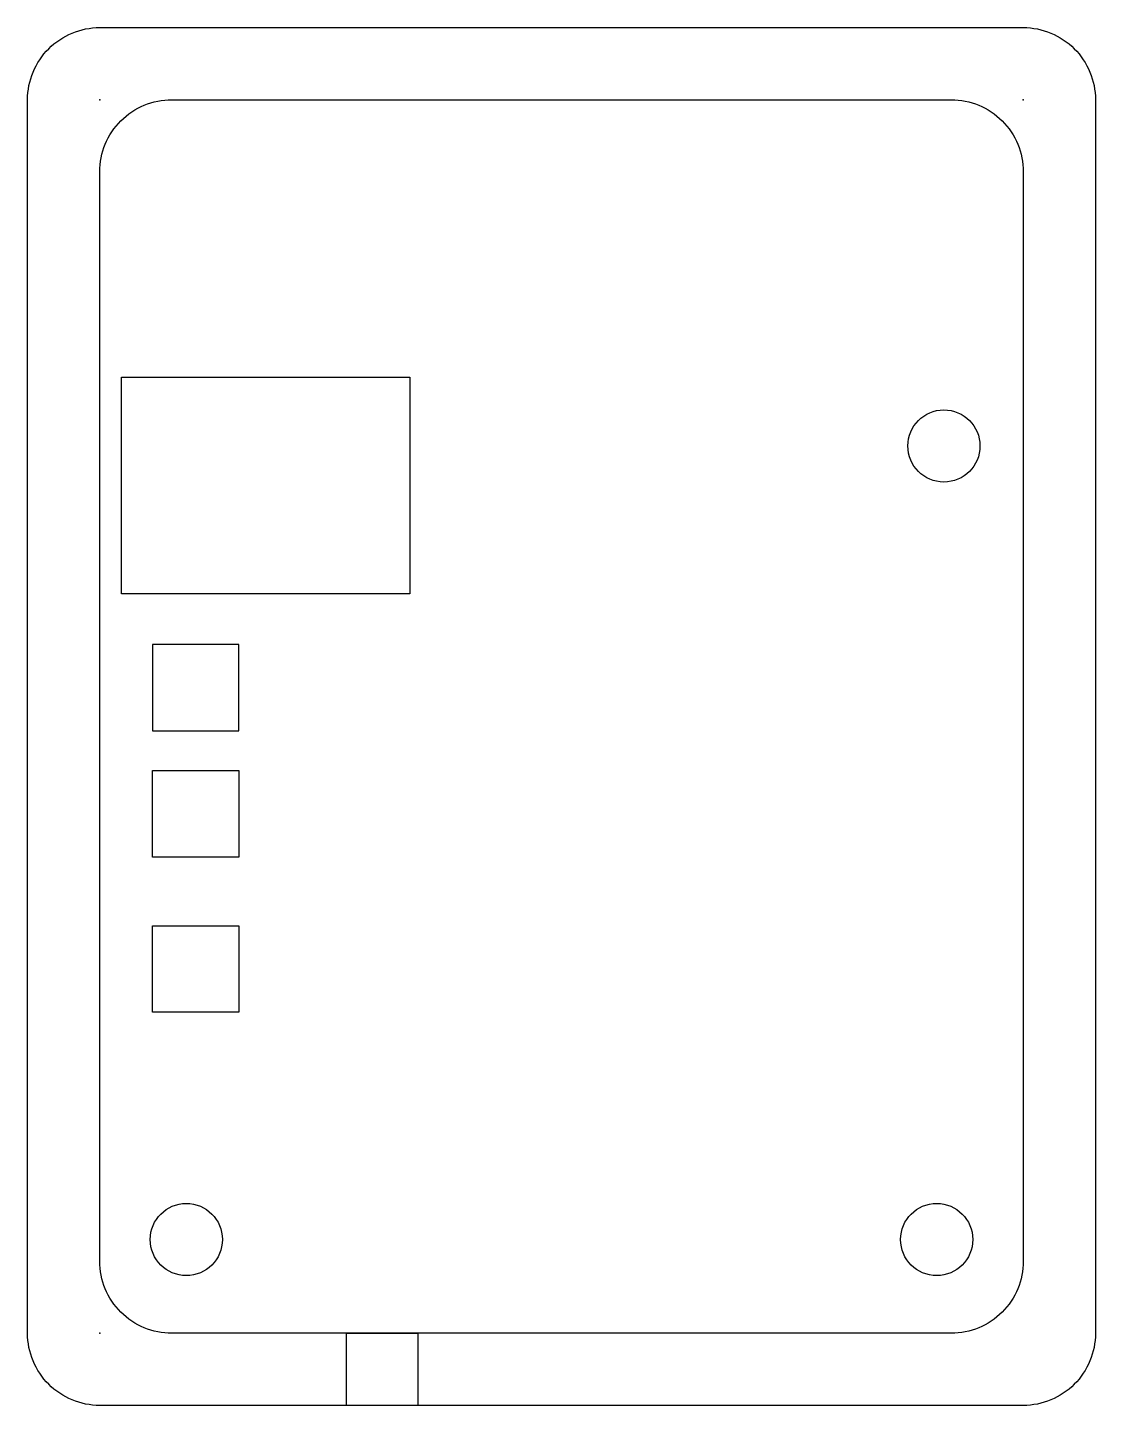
# Model space of a CAD drawing. Header units: millimetres. Extents: x -125 to -51, y -90.5 to 5.
import ezdxf

# ---------------------------------------------------------------- set-up
doc = ezdxf.new("R2010")
doc.units = ezdxf.units.MM
doc.layers.get('0').update_dxf_attribs({"linetype": 'CONTINUOUS'})

msp = doc.modelspace()

# ---------------------------------------------------------------- linework, layer by layer
for points in [[(-120, 5), (-56, 5, -0.414214), (-51, 0), (-51, -85.5, -0.414214), (-56, -90.5), (-120, -90.5, -0.414214), (-125, -85.5), (-125, 0, -0.414214)], [(-115, 0), (-61, 0, -0.414214), (-56, -5), (-56, -80.5, -0.414214), (-61, -85.5), (-115, -85.5, -0.414214), (-120, -80.5), (-120, -5, -0.414214)]]:
    msp.add_lwpolyline(points, format="xyb", close=True)
for points in [[(-118.5, -19.24), (-98.5, -19.24), (-98.5, -34.24), (-118.5, -34.24)], [(-116.349, -43.75), (-110.349, -43.75), (-110.349, -37.75), (-116.349, -37.75)], [(-116.349, -46.5), (-110.349, -46.5), (-110.349, -52.5), (-116.349, -52.5)], [(-116.349, -57.25), (-110.349, -57.25), (-110.349, -63.25), (-116.349, -63.25)], [(-102.9, -85.5), (-97.952, -85.5), (-97.952, -90.5), (-102.9, -90.5)]]:
    msp.add_lwpolyline(points, close=True)
for centre in [(-61.5, -24), (-114, -79), (-62, -79)]:
    msp.add_circle(centre, 2.5)
for p in [(-120, 0), (-56, 0), (-120, -85.5)]:
    msp.add_point(p)

doc.saveas('drawing.dxf')
